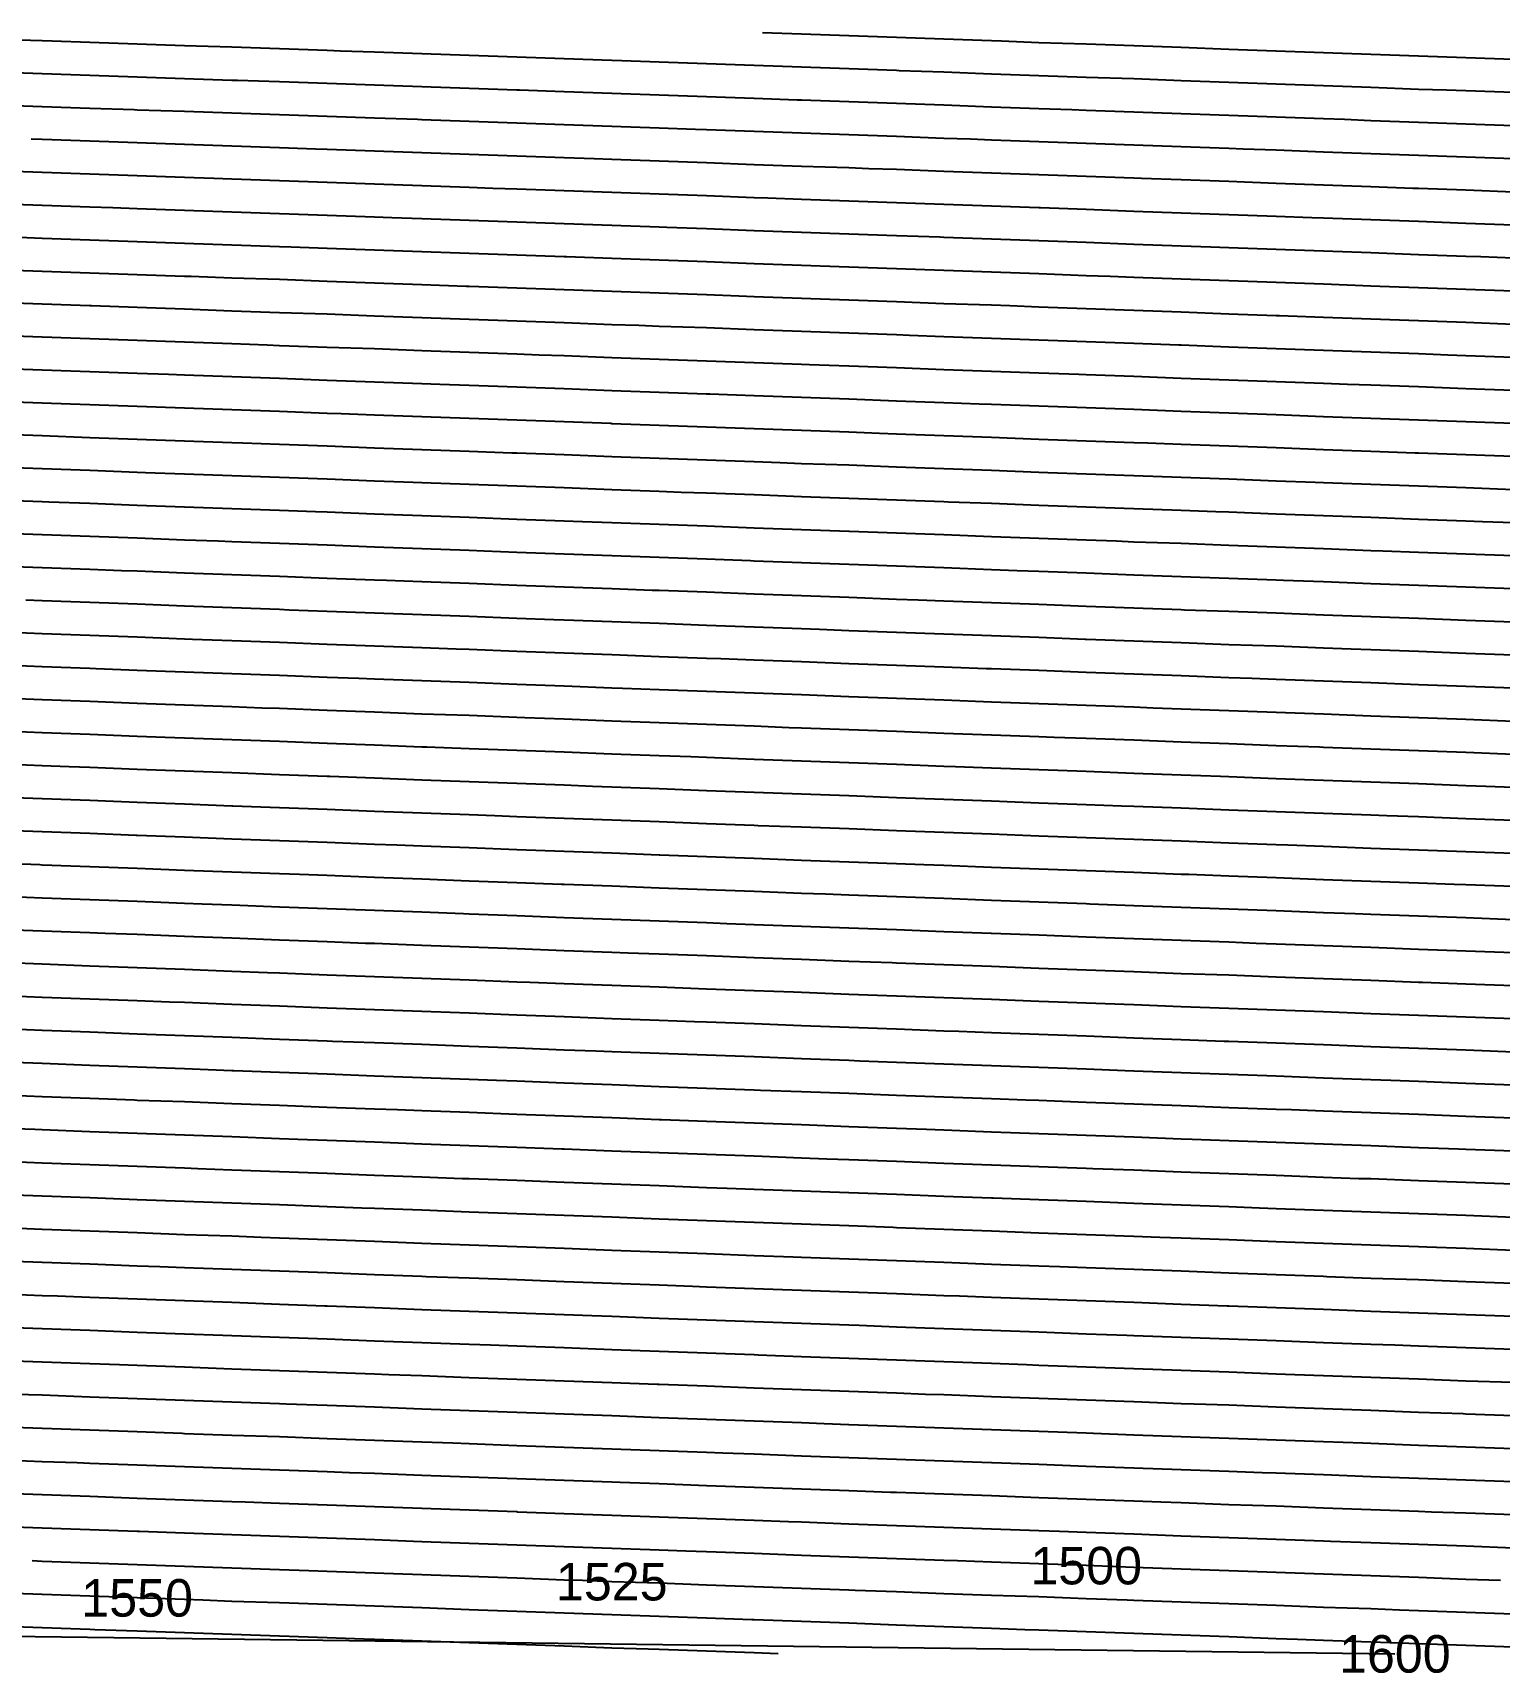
# Model space of a CAD drawing. Header units: metres. Extents: x 228 to 3387, y 52 to 162.
# Drawn here: x 325.4 to 423.1, y 52 to 161.3 of the extents above; entities that cross this region are included whole.
import ezdxf
from ezdxf.enums import TextEntityAlignment as Align

# ---------------------------------------------------------------- set-up
doc = ezdxf.new("R2010")
doc.units = ezdxf.units.M
for name, color, linetype in [('Vs_1000', 7, 'Continuous'), ('Vs_1025', 7, 'Continuous'), ('Vs_1050', 7, 'Continuous'), ('Vs_1075', 7, 'Continuous'), ('Vs_1100', 7, 'Continuous'), ('Vs_1125', 7, 'Continuous'), ('Vs_1150', 7, 'Continuous'), ('Vs_1175', 7, 'Continuous'), ('Vs_1200', 7, 'Continuous'), ('Vs_1225', 7, 'Continuous'), ('Vs_1250', 7, 'Continuous'), ('Vs_1275', 7, 'Continuous'), ('Vs_1300', 7, 'Continuous'), ('Vs_1325', 7, 'Continuous'), ('Vs_1350', 7, 'Continuous'), ('Vs_1375', 7, 'Continuous'), ('Vs_1400', 7, 'Continuous'), ('Vs_1425', 7, 'Continuous'), ('Vs_1450', 7, 'Continuous'), ('Vs_1475', 7, 'Continuous'), ('Vs_1500', 7, 'Continuous'), ('Vs_1525', 7, 'Continuous'), ('Vs_1550', 7, 'Continuous'), ('Vs_1575', 7, 'Continuous'), ('Vs_1600', 7, 'Continuous'), ('Vs_350', 7, 'Continuous'), ('Vs_375', 7, 'Continuous'), ('Vs_400', 7, 'Continuous'), ('Vs_425', 7, 'Continuous'), ('Vs_450', 7, 'Continuous'), ('Vs_475', 7, 'Continuous'), ('Vs_500', 7, 'Continuous'), ('Vs_525', 7, 'Continuous'), ('Vs_550', 7, 'Continuous'), ('Vs_575', 7, 'Continuous'), ('Vs_600', 7, 'Continuous'), ('Vs_625', 7, 'Continuous'), ('Vs_650', 7, 'Continuous'), ('Vs_675', 7, 'Continuous'), ('Vs_700', 7, 'Continuous'), ('Vs_725', 7, 'Continuous'), ('Vs_750', 7, 'Continuous'), ('Vs_775', 7, 'Continuous'), ('Vs_800', 7, 'Continuous'), ('Vs_825', 7, 'Continuous'), ('Vs_850', 7, 'Continuous'), ('Vs_875', 7, 'Continuous'), ('Vs_900', 7, 'Continuous'), ('Vs_925', 7, 'Continuous'), ('Vs_950', 7, 'Continuous'), ('Vs_975', 7, 'Continuous')]:
    doc.layers.add(name, color=color, linetype=linetype)

msp = doc.modelspace()

# ---------------------------------------------------------------- linework, layer by layer
at = {"layer": 'Vs_1000'}
msp.add_lwpolyline([(424.03, 102.16), (420.87, 102.28), (417.71, 102.4), (414.54, 102.51), (413.48, 102.55), (411.38, 102.63), (408.22, 102.75), (405.06, 102.86), (401.9, 102.98), (398.74, 103.1), (395.82, 103.21), (395.57, 103.22), (392.41, 103.33), (389.25, 103.45), (386.09, 103.57), (382.93, 103.68), (379.76, 103.8), (378.19, 103.86), (376.6, 103.92), (373.44, 104.04), (370.28, 104.15), (367.12, 104.27), (363.96, 104.39), (360.79, 104.51), (360.62, 104.51), (357.63, 104.62), (354.47, 104.74), (351.31, 104.86), (348.15, 104.98), (344.99, 105.1), (343.16, 105.17), (341.82, 105.22), (338.66, 105.33), (335.5, 105.45), (332.34, 105.57), (329.18, 105.69), (326.01, 105.81), (325.86, 105.82), (322.85, 105.93)], dxfattribs=at)
at = {"layer": 'Vs_1025'}
msp.add_lwpolyline([(424.03, 99.96), (420.87, 100.08), (417.71, 100.19), (414.54, 100.31), (411.38, 100.43), (408.22, 100.54), (406.89, 100.59), (405.06, 100.66), (401.9, 100.78), (398.74, 100.89), (395.57, 101.01), (392.41, 101.13), (389.25, 101.25), (389.23, 101.25), (386.09, 101.36), (382.93, 101.48), (379.76, 101.6), (376.6, 101.71), (373.44, 101.83), (371.62, 101.9), (370.28, 101.95), (367.12, 102.07), (363.96, 102.18), (360.79, 102.3), (357.63, 102.42), (354.47, 102.54), (354.09, 102.55), (351.31, 102.66), (348.15, 102.78), (344.99, 102.89), (341.82, 103.01), (338.66, 103.13), (336.68, 103.21), (335.5, 103.25), (332.34, 103.37), (329.18, 103.49), (326.01, 103.61), (322.85, 103.73)], dxfattribs=at)
at = {"layer": 'Vs_1050'}
msp.add_lwpolyline([(424.03, 97.76), (420.87, 97.87), (417.97, 97.98), (417.71, 97.99), (414.54, 98.11), (411.38, 98.22), (408.22, 98.34), (405.06, 98.46), (401.9, 98.57), (400.29, 98.63), (398.74, 98.69), (395.57, 98.81), (392.41, 98.92), (389.25, 99.04), (386.09, 99.16), (382.93, 99.28), (382.65, 99.29), (379.76, 99.39), (376.6, 99.51), (373.44, 99.63), (370.28, 99.75), (367.12, 99.86), (365.06, 99.94), (363.96, 99.98), (360.79, 100.1), (357.63, 100.22), (354.47, 100.33), (351.31, 100.45), (348.15, 100.57), (347.56, 100.59), (344.99, 100.69), (341.82, 100.81), (338.66, 100.93), (335.5, 101.05), (332.34, 101.17), (330.2, 101.25), (329.18, 101.28), (326.01, 101.4), (322.85, 101.52)], dxfattribs=at)
at = {"layer": 'Vs_1075'}
msp.add_lwpolyline([(424.03, 95.55), (420.87, 95.67), (417.71, 95.79), (414.54, 95.9), (411.38, 96.02), (411.37, 96.02), (408.22, 96.14), (405.06, 96.25), (401.9, 96.37), (398.74, 96.49), (395.57, 96.6), (393.69, 96.67), (392.41, 96.72), (389.25, 96.84), (386.09, 96.95), (382.93, 97.07), (379.76, 97.19), (376.6, 97.31), (376.06, 97.33), (373.44, 97.42), (370.28, 97.54), (367.12, 97.66), (363.96, 97.78), (360.79, 97.89), (358.5, 97.98), (357.63, 98.01), (354.47, 98.13), (351.31, 98.25), (348.15, 98.37), (344.99, 98.48), (341.82, 98.6), (341.03, 98.63), (338.66, 98.72), (335.5, 98.84), (332.34, 98.96), (329.18, 99.08), (326.01, 99.2), (323.72, 99.29)], dxfattribs=at)
at = {"layer": 'Vs_1100'}
msp.add_lwpolyline([(424.03, 93.35), (422.47, 93.41), (420.87, 93.47), (417.71, 93.58), (414.54, 93.7), (411.38, 93.82), (408.22, 93.93), (405.06, 94.05), (404.77, 94.06), (401.9, 94.17), (398.74, 94.28), (395.57, 94.4), (392.41, 94.52), (389.25, 94.63), (387.09, 94.71), (386.09, 94.75), (382.93, 94.87), (379.76, 94.99), (376.6, 95.1), (373.44, 95.22), (370.28, 95.34), (369.47, 95.37), (367.12, 95.45), (363.96, 95.57), (360.79, 95.69), (357.63, 95.81), (354.47, 95.93), (351.93, 96.02), (351.31, 96.04), (348.15, 96.16), (344.99, 96.28), (341.82, 96.4), (338.66, 96.52), (335.5, 96.64), (334.5, 96.67), (332.34, 96.75), (329.18, 96.87), (326.01, 96.99), (322.85, 97.11)], dxfattribs=at)
at = {"layer": 'Vs_1125'}
msp.add_lwpolyline([(424.03, 91.15), (420.87, 91.26), (417.71, 91.38), (415.86, 91.45), (414.54, 91.5), (411.38, 91.61), (408.22, 91.73), (405.06, 91.85), (401.9, 91.96), (398.74, 92.08), (398.16, 92.1), (395.57, 92.2), (392.41, 92.31), (389.25, 92.43), (386.09, 92.55), (382.93, 92.66), (380.49, 92.75), (379.76, 92.78), (376.6, 92.9), (373.44, 93.02), (370.28, 93.13), (367.12, 93.25), (363.96, 93.37), (362.89, 93.41), (360.79, 93.48), (357.63, 93.6), (354.47, 93.72), (351.31, 93.84), (348.15, 93.96), (345.36, 94.06), (344.99, 94.07), (341.82, 94.19), (338.66, 94.31), (335.5, 94.43), (332.34, 94.55), (329.18, 94.67), (327.95, 94.71), (326.01, 94.79), (322.85, 94.91)], dxfattribs=at)
at = {"layer": 'Vs_1150'}
msp.add_lwpolyline([(424.03, 88.94), (420.87, 89.06), (417.71, 89.18), (414.54, 89.29), (411.38, 89.41), (409.25, 89.49), (408.22, 89.53), (405.06, 89.64), (401.9, 89.76), (398.74, 89.88), (395.57, 89.99), (392.41, 90.11), (391.54, 90.14), (389.25, 90.23), (386.09, 90.34), (382.93, 90.46), (379.76, 90.58), (376.6, 90.69), (373.88, 90.79), (373.44, 90.81), (370.28, 90.93), (367.12, 91.04), (363.96, 91.16), (360.79, 91.28), (357.63, 91.4), (356.29, 91.45), (354.47, 91.51), (351.31, 91.63), (348.15, 91.75), (344.99, 91.87), (341.82, 91.99), (338.78, 92.1), (338.66, 92.1), (335.5, 92.22), (332.34, 92.34), (329.18, 92.46), (326.01, 92.58), (322.85, 92.7)], dxfattribs=at)
at = {"layer": 'Vs_1175'}
msp.add_lwpolyline([(424.03, 86.74), (420.87, 86.86), (420.37, 86.87), (417.71, 86.97), (414.54, 87.09), (411.38, 87.21), (408.22, 87.32), (405.06, 87.44), (402.63, 87.53), (401.9, 87.55), (398.74, 87.67), (395.57, 87.79), (392.41, 87.9), (389.25, 88.02), (386.09, 88.14), (384.92, 88.18), (382.93, 88.25), (379.76, 88.37), (376.6, 88.49), (373.44, 88.61), (370.28, 88.72), (367.27, 88.83), (367.12, 88.84), (363.96, 88.96), (360.79, 89.07), (357.63, 89.19), (354.47, 89.31), (351.31, 89.43), (349.68, 89.49), (348.15, 89.54), (344.99, 89.66), (341.82, 89.78), (338.66, 89.9), (335.5, 90.02), (332.34, 90.13), (332.17, 90.14), (329.18, 90.25), (326.01, 90.37), (322.85, 90.49)], dxfattribs=at)
at = {"layer": 'Vs_1200'}
msp.add_lwpolyline([(424.03, 84.54), (420.87, 84.65), (417.71, 84.77), (414.54, 84.89), (413.74, 84.91), (411.38, 85), (408.22, 85.12), (405.06, 85.23), (401.9, 85.35), (398.74, 85.47), (396, 85.57), (395.57, 85.58), (392.41, 85.7), (389.25, 85.82), (386.09, 85.93), (382.93, 86.05), (379.76, 86.17), (378.29, 86.22), (376.6, 86.28), (373.44, 86.4), (370.28, 86.52), (367.12, 86.63), (363.96, 86.75), (360.79, 86.87), (360.64, 86.87), (357.63, 86.99), (354.47, 87.1), (351.31, 87.22), (348.15, 87.34), (344.99, 87.46), (343.05, 87.53), (341.82, 87.57), (338.66, 87.69), (335.5, 87.81), (332.34, 87.93), (329.18, 88.04), (326.01, 88.16), (325.53, 88.18), (322.85, 88.28)], dxfattribs=at)
at = {"layer": 'Vs_1225'}
msp.add_lwpolyline([(424.03, 82.33), (420.87, 82.45), (417.71, 82.57), (414.54, 82.68), (411.38, 82.8), (408.22, 82.91), (407.11, 82.95), (405.06, 83.03), (401.9, 83.15), (398.74, 83.26), (395.57, 83.38), (392.41, 83.5), (389.36, 83.61), (389.25, 83.61), (386.09, 83.73), (382.93, 83.85), (379.76, 83.96), (376.6, 84.08), (373.44, 84.2), (371.65, 84.26), (370.28, 84.31), (367.12, 84.43), (363.96, 84.55), (360.79, 84.66), (357.63, 84.78), (354.47, 84.9), (353.99, 84.91), (351.31, 85.01), (348.15, 85.13), (344.99, 85.25), (341.82, 85.37), (338.66, 85.48), (336.39, 85.57), (335.5, 85.6), (332.34, 85.72), (329.18, 85.84), (326.01, 85.95), (322.85, 86.07)], dxfattribs=at)
at = {"layer": 'Vs_1250'}
msp.add_lwpolyline([(424.03, 80.13), (420.87, 80.25), (418.26, 80.34), (417.71, 80.36), (414.54, 80.48), (411.38, 80.59), (408.22, 80.71), (405.06, 80.83), (401.9, 80.94), (400.47, 80.99), (398.74, 81.06), (395.57, 81.17), (392.41, 81.29), (389.25, 81.41), (386.09, 81.52), (382.93, 81.64), (382.71, 81.65), (379.76, 81.76), (376.6, 81.87), (373.44, 81.99), (370.28, 82.11), (367.12, 82.22), (364.99, 82.3), (363.96, 82.34), (360.79, 82.46), (357.63, 82.57), (354.47, 82.69), (351.31, 82.81), (348.15, 82.92), (347.32, 82.95), (344.99, 83.04), (341.82, 83.16), (338.66, 83.28), (335.5, 83.39), (332.34, 83.51), (329.69, 83.61), (329.18, 83.63), (326.01, 83.74), (322.85, 83.86)], dxfattribs=at)
at = {"layer": 'Vs_1275'}
msp.add_lwpolyline([(424.03, 77.93), (420.87, 78.04), (417.71, 78.16), (414.54, 78.27), (411.61, 78.38), (411.38, 78.39), (408.22, 78.51), (405.06, 78.62), (401.9, 78.74), (398.74, 78.85), (395.57, 78.97), (393.81, 79.04), (392.41, 79.09), (389.25, 79.2), (386.09, 79.32), (382.93, 79.44), (379.76, 79.55), (376.6, 79.67), (376.04, 79.69), (373.44, 79.78), (370.28, 79.9), (367.12, 80.02), (363.96, 80.13), (360.79, 80.25), (358.31, 80.34), (357.63, 80.37), (354.47, 80.48), (351.31, 80.6), (348.15, 80.72), (344.99, 80.83), (341.82, 80.95), (340.61, 80.99), (338.66, 81.07), (335.5, 81.18), (332.34, 81.3), (329.18, 81.42), (326.01, 81.53), (322.91, 81.65)], dxfattribs=at)
at = {"layer": 'Vs_1300'}
msp.add_lwpolyline([(424.03, 75.72), (422.8, 75.77), (420.87, 75.84), (417.71, 75.96), (414.54, 76.07), (411.38, 76.19), (408.22, 76.3), (405.06, 76.42), (404.95, 76.42), (401.9, 76.53), (398.74, 76.65), (395.57, 76.77), (392.41, 76.88), (389.25, 77), (387.13, 77.08), (386.09, 77.11), (382.93, 77.23), (379.76, 77.35), (376.6, 77.46), (373.44, 77.58), (370.28, 77.69), (369.35, 77.73), (367.12, 77.81), (363.96, 77.93), (360.79, 78.04), (357.63, 78.16), (354.47, 78.28), (351.6, 78.38), (351.31, 78.39), (348.15, 78.51), (344.99, 78.63), (341.82, 78.74), (338.66, 78.86), (335.5, 78.97), (333.86, 79.04), (332.34, 79.09), (329.18, 79.21), (326.01, 79.32), (322.85, 79.44)], dxfattribs=at)
at = {"layer": 'Vs_1325'}
msp.add_lwpolyline([(424.03, 73.52), (420.87, 73.64), (417.71, 73.75), (416.14, 73.81), (414.54, 73.87), (411.38, 73.98), (408.22, 74.1), (405.06, 74.21), (401.9, 74.33), (398.74, 74.45), (398.27, 74.46), (395.57, 74.56), (392.41, 74.68), (389.25, 74.79), (386.09, 74.91), (382.93, 75.02), (380.44, 75.12), (379.76, 75.14), (376.6, 75.26), (373.44, 75.37), (370.28, 75.49), (367.12, 75.6), (363.96, 75.72), (362.64, 75.77), (360.79, 75.84), (357.63, 75.95), (354.47, 76.07), (351.31, 76.18), (348.15, 76.3), (344.99, 76.42), (344.85, 76.42), (341.82, 76.53), (338.66, 76.65), (335.5, 76.77), (332.34, 76.88), (329.18, 77), (327.03, 77.08), (326.01, 77.11), (322.85, 77.23)], dxfattribs=at)
at = {"layer": 'Vs_1350'}
msp.add_lwpolyline([(424.03, 71.32), (420.87, 71.43), (417.71, 71.55), (414.54, 71.66), (411.38, 71.78), (409.46, 71.85), (408.22, 71.89), (405.06, 72.01), (401.9, 72.13), (398.74, 72.24), (395.57, 72.36), (392.41, 72.47), (391.58, 72.5), (389.25, 72.59), (386.09, 72.7), (382.93, 72.82), (379.76, 72.93), (376.6, 73.05), (373.72, 73.16), (373.44, 73.17), (370.28, 73.28), (367.12, 73.4), (363.96, 73.51), (360.79, 73.63), (357.63, 73.75), (355.89, 73.81), (354.47, 73.86), (351.31, 73.98), (348.15, 74.09), (344.99, 74.21), (341.82, 74.32), (338.66, 74.44), (338.04, 74.46), (335.5, 74.56), (332.34, 74.67), (329.18, 74.79), (326.01, 74.9), (322.85, 75.02)], dxfattribs=at)
at = {"layer": 'Vs_1375'}
msp.add_lwpolyline([(424.03, 69.11), (420.87, 69.23), (420.69, 69.24), (417.71, 69.34), (414.54, 69.46), (411.38, 69.58), (408.22, 69.69), (405.06, 69.81), (402.77, 69.89), (401.9, 69.92), (398.74, 70.04), (395.57, 70.15), (392.41, 70.27), (389.25, 70.38), (386.09, 70.5), (384.86, 70.54), (382.93, 70.61), (379.76, 70.73), (376.6, 70.84), (373.44, 70.96), (370.28, 71.08), (367.12, 71.19), (366.98, 71.2), (363.96, 71.31), (360.79, 71.42), (357.63, 71.54), (354.47, 71.65), (351.31, 71.77), (349.1, 71.85), (348.15, 71.88), (344.99, 72), (341.82, 72.11), (338.66, 72.23), (335.5, 72.35), (332.34, 72.46), (331.17, 72.5), (329.18, 72.57), (326.01, 72.69), (322.85, 72.8)], dxfattribs=at)
at = {"layer": 'Vs_1400'}
msp.add_lwpolyline([(424.03, 66.91), (420.87, 67.03), (417.71, 67.14), (414.54, 67.26), (414, 67.28), (411.38, 67.37), (408.22, 67.49), (405.06, 67.6), (401.9, 67.72), (398.74, 67.83), (396.05, 67.93), (395.57, 67.95), (392.41, 68.06), (389.25, 68.18), (386.09, 68.29), (382.93, 68.41), (379.76, 68.52), (378.12, 68.58), (376.6, 68.64), (373.44, 68.75), (370.28, 68.87), (367.12, 68.98), (363.96, 69.1), (360.79, 69.21), (360.2, 69.24), (357.63, 69.33), (354.47, 69.44), (351.31, 69.56), (348.15, 69.68), (344.99, 69.79), (342.26, 69.89), (341.82, 69.91), (338.66, 70.02), (335.5, 70.13), (332.34, 70.25), (329.18, 70.36), (326.01, 70.48), (324.2, 70.54)], dxfattribs=at)
at = {"layer": 'Vs_1425'}
msp.add_lwpolyline([(424.03, 64.71), (420.87, 64.82), (417.71, 64.94), (414.54, 65.05), (411.38, 65.17), (408.22, 65.28), (407.28, 65.32), (405.06, 65.4), (401.9, 65.51), (398.74, 65.63), (395.57, 65.74), (392.41, 65.86), (389.31, 65.97), (389.25, 65.97), (386.09, 66.09), (382.93, 66.2), (379.76, 66.32), (376.6, 66.43), (373.44, 66.55), (371.35, 66.62), (370.28, 66.66), (367.12, 66.78), (363.96, 66.89), (360.79, 67.01), (357.63, 67.12), (354.47, 67.24), (353.37, 67.28), (351.31, 67.35), (348.15, 67.47), (344.99, 67.58), (341.82, 67.7), (338.66, 67.81), (335.5, 67.92), (335.34, 67.93), (332.34, 68.04), (329.18, 68.15), (326.01, 68.27), (322.85, 68.38)], dxfattribs=at)
at = {"layer": 'Vs_1450'}
msp.add_lwpolyline([(424.03, 62.51), (420.87, 62.62), (418.57, 62.7), (417.71, 62.73), (414.54, 62.85), (411.38, 62.96), (408.22, 63.08), (405.06, 63.19), (401.9, 63.31), (400.55, 63.36), (398.74, 63.42), (395.57, 63.54), (392.41, 63.65), (389.25, 63.77), (386.09, 63.88), (382.93, 64), (382.54, 64.01), (379.76, 64.11), (376.6, 64.23), (373.44, 64.34), (370.28, 64.45), (367.12, 64.57), (364.53, 64.66), (363.96, 64.68), (360.79, 64.8), (357.63, 64.91), (354.47, 65.03), (351.31, 65.14), (348.15, 65.26), (346.49, 65.32), (344.99, 65.37), (341.82, 65.49), (338.66, 65.6), (335.5, 65.71), (332.34, 65.83), (329.18, 65.94), (328.34, 65.97), (326.01, 66.05), (322.85, 66.17)], dxfattribs=at)
at = {"layer": 'Vs_1475'}
msp.add_lwpolyline([(424.03, 60.3), (420.87, 60.42), (417.71, 60.53), (414.54, 60.65), (411.84, 60.74), (411.38, 60.76), (408.22, 60.87), (405.06, 60.99), (401.9, 61.1), (398.74, 61.22), (395.57, 61.33), (393.79, 61.4), (392.41, 61.45), (389.25, 61.56), (386.09, 61.68), (382.93, 61.79), (379.76, 61.9), (376.6, 62.02), (375.74, 62.05), (373.44, 62.13), (370.28, 62.25), (367.12, 62.36), (363.96, 62.48), (360.79, 62.59), (357.68, 62.7), (357.63, 62.71), (354.47, 62.82), (351.31, 62.93), (348.15, 63.05), (344.99, 63.16), (341.82, 63.27), (339.54, 63.36), (338.66, 63.39), (335.5, 63.5), (332.34, 63.61), (329.18, 63.73), (326.01, 63.84), (322.85, 63.95)], dxfattribs=at)
at = {"layer": 'Vs_1500'}
msp.add_lwpolyline([(423.18, 58.13), (420.87, 58.21), (417.71, 58.33), (414.54, 58.44), (411.38, 58.56), (408.22, 58.67), (405.08, 58.78), (405.06, 58.78), (401.9, 58.9), (398.74, 59.01), (395.57, 59.13), (392.41, 59.24), (389.25, 59.36), (386.99, 59.44), (386.09, 59.47), (382.93, 59.58), (379.76, 59.7), (376.6, 59.81), (373.44, 59.93), (370.28, 60.04), (368.9, 60.09), (367.12, 60.15), (363.96, 60.27), (360.79, 60.38), (357.63, 60.5), (354.47, 60.61), (351.31, 60.72), (350.76, 60.74), (348.15, 60.84), (344.99, 60.95), (341.82, 61.06), (338.66, 61.18), (335.5, 61.29), (332.5, 61.4), (332.34, 61.4), (329.18, 61.52), (326.01, 61.63), (322.85, 61.74)], dxfattribs=at)
at = {"layer": 'Vs_1525'}
msp.add_lwpolyline([(424.03, 55.9), (420.87, 56.01), (417.71, 56.12), (416.43, 56.17), (414.54, 56.24), (411.38, 56.35), (408.22, 56.47), (405.06, 56.58), (401.9, 56.69), (398.74, 56.81), (398.3, 56.82), (395.57, 56.92), (392.41, 57.04), (389.25, 57.15), (386.09, 57.26), (382.93, 57.38), (380.17, 57.48), (379.76, 57.49), (376.6, 57.61), (373.44, 57.72), (370.28, 57.83), (367.12, 57.95), (363.96, 58.06), (362.01, 58.13), (360.79, 58.17), (357.63, 58.29), (354.47, 58.4), (351.31, 58.51), (348.15, 58.63), (344.99, 58.74), (343.78, 58.78), (341.82, 58.85), (338.66, 58.97), (335.5, 59.08), (332.34, 59.19), (329.18, 59.3), (326.01, 59.41), (325.35, 59.44)], dxfattribs=at)
at = {"layer": 'Vs_1550'}
msp.add_lwpolyline([(424.03, 53.69), (420.87, 53.81), (417.71, 53.92), (414.54, 54.04), (411.38, 54.15), (409.65, 54.21), (408.22, 54.26), (405.06, 54.38), (401.9, 54.49), (398.74, 54.6), (395.57, 54.72), (392.41, 54.83), (391.48, 54.86), (389.25, 54.94), (386.09, 55.06), (382.93, 55.17), (379.76, 55.29), (376.6, 55.4), (373.44, 55.51), (373.3, 55.52), (370.28, 55.63), (367.12, 55.74), (363.96, 55.85), (360.79, 55.97), (357.63, 56.08), (355.06, 56.17), (354.47, 56.19), (351.31, 56.31), (348.15, 56.42), (344.99, 56.53), (341.82, 56.64), (338.66, 56.75), (336.71, 56.82), (335.5, 56.87), (332.34, 56.98), (329.18, 57.09), (326.01, 57.2), (322.85, 57.31)], dxfattribs=at)
at = {"layer": 'Vs_1575'}
msp.add_lwpolyline([(375.04, 53.25), (373.44, 53.31), (370.28, 53.42), (367.12, 53.53), (366.38, 53.56), (363.96, 53.64), (360.79, 53.76), (357.63, 53.87), (354.47, 53.98), (351.31, 54.1), (348.15, 54.21), (348.05, 54.21), (344.99, 54.32), (341.82, 54.43), (338.66, 54.54), (335.5, 54.65), (332.34, 54.77), (329.53, 54.86), (329.18, 54.88), (326.01, 54.99), (322.85, 55.1)], dxfattribs=at)
at = {"layer": 'Vs_1600'}
msp.add_lwpolyline([(228, 55.65), (416.13, 53.25)], dxfattribs=at)
at = {"layer": 'Vs_350'}
msp.add_lwpolyline([(424.03, 159.47), (420.87, 159.59), (417.71, 159.7), (414.54, 159.81), (411.38, 159.93), (408.22, 160.04), (408.2, 160.04), (405.06, 160.15), (401.9, 160.27), (398.74, 160.38), (395.57, 160.49), (392.41, 160.6), (389.92, 160.69), (389.25, 160.72), (386.09, 160.83), (382.93, 160.94), (379.76, 161.05), (376.6, 161.17), (374.01, 161.26)], dxfattribs=at)
at = {"layer": 'Vs_375'}
msp.add_lwpolyline([(424.03, 157.27), (420.87, 157.38), (419.57, 157.43), (417.71, 157.49), (414.54, 157.61), (411.38, 157.72), (408.22, 157.84), (405.06, 157.95), (401.9, 158.06), (401.4, 158.08), (398.74, 158.18), (395.57, 158.29), (392.41, 158.4), (389.25, 158.51), (386.09, 158.63), (383.11, 158.73), (382.93, 158.74), (379.76, 158.85), (376.6, 158.96), (373.44, 159.08), (370.28, 159.19), (367.12, 159.3), (364.64, 159.39), (363.96, 159.41), (360.79, 159.52), (357.63, 159.63), (354.47, 159.74), (351.31, 159.85), (348.15, 159.96), (345.89, 160.04), (344.99, 160.07), (341.82, 160.18), (338.66, 160.29), (335.5, 160.4), (332.34, 160.5), (329.18, 160.61), (326.67, 160.69), (326.01, 160.72), (322.85, 160.82)], dxfattribs=at)
at = {"layer": 'Vs_400'}
msp.add_lwpolyline([(424.03, 155.06), (420.87, 155.18), (417.71, 155.29), (414.54, 155.4), (412.78, 155.47), (411.38, 155.52), (408.22, 155.63), (405.06, 155.75), (401.9, 155.86), (398.74, 155.97), (395.57, 156.09), (394.62, 156.12), (392.41, 156.2), (389.25, 156.31), (386.09, 156.43), (382.93, 156.54), (379.76, 156.65), (376.6, 156.76), (376.31, 156.77), (373.44, 156.88), (370.28, 156.99), (367.12, 157.1), (363.96, 157.21), (360.79, 157.32), (357.82, 157.43), (357.63, 157.43), (354.47, 157.54), (351.31, 157.66), (348.15, 157.77), (344.99, 157.87), (341.82, 157.98), (339.02, 158.08), (338.66, 158.09), (335.5, 158.2), (332.34, 158.31), (329.18, 158.42), (326.01, 158.52), (322.85, 158.63)], dxfattribs=at)
at = {"layer": 'Vs_425'}
msp.add_lwpolyline([(424.03, 152.86), (420.87, 152.97), (417.71, 153.09), (414.54, 153.2), (411.38, 153.31), (408.22, 153.43), (406.02, 153.51), (405.06, 153.54), (401.9, 153.66), (398.74, 153.77), (395.57, 153.88), (392.41, 154), (389.25, 154.11), (387.85, 154.16), (386.09, 154.22), (382.93, 154.34), (379.76, 154.45), (376.6, 154.56), (373.44, 154.68), (370.28, 154.79), (369.54, 154.81), (367.12, 154.9), (363.96, 155.01), (360.79, 155.12), (357.63, 155.24), (354.47, 155.35), (351.31, 155.46), (351.02, 155.47), (348.15, 155.57), (344.99, 155.68), (341.82, 155.79), (338.66, 155.9), (335.5, 156.01), (332.34, 156.11), (332.15, 156.12), (329.18, 156.22), (326.01, 156.33), (322.85, 156.44)], dxfattribs=at)
at = {"layer": 'Vs_450'}
msp.add_lwpolyline([(424.03, 150.65), (420.87, 150.77), (417.71, 150.88), (417.33, 150.89), (414.54, 151), (411.38, 151.11), (408.22, 151.22), (405.06, 151.34), (401.9, 151.45), (399.26, 151.55), (398.74, 151.57), (395.57, 151.68), (392.41, 151.79), (389.25, 151.91), (386.09, 152.02), (382.93, 152.14), (381.09, 152.2), (379.76, 152.25), (376.6, 152.36), (373.44, 152.47), (370.28, 152.59), (367.12, 152.7), (363.96, 152.81), (362.78, 152.85), (360.79, 152.92), (357.63, 153.04), (354.47, 153.15), (351.31, 153.26), (348.15, 153.37), (344.99, 153.48), (344.23, 153.51), (341.82, 153.59), (338.66, 153.7), (335.5, 153.81), (332.34, 153.92), (329.18, 154.03), (326.01, 154.14), (325.29, 154.16)], dxfattribs=at)
at = {"layer": 'Vs_475'}
msp.add_lwpolyline([(424.03, 148.45), (420.87, 148.56), (417.71, 148.68), (414.54, 148.79), (411.38, 148.91), (410.59, 148.93), (408.22, 149.02), (405.06, 149.14), (401.9, 149.25), (398.74, 149.36), (395.57, 149.48), (392.53, 149.59), (392.41, 149.59), (389.25, 149.71), (386.09, 149.82), (382.93, 149.93), (379.76, 150.05), (376.6, 150.16), (374.36, 150.24), (373.44, 150.27), (370.28, 150.39), (367.12, 150.5), (363.96, 150.61), (360.79, 150.73), (357.63, 150.84), (356.03, 150.89), (354.47, 150.95), (351.31, 151.06), (348.15, 151.17), (344.99, 151.28), (341.82, 151.4), (338.66, 151.51), (337.46, 151.55), (335.5, 151.62), (332.34, 151.73), (329.18, 151.83), (326.01, 151.94), (322.85, 152.05)], dxfattribs=at)
at = {"layer": 'Vs_500'}
msp.add_lwpolyline([(424.03, 146.24), (421.85, 146.32), (420.87, 146.36), (417.71, 146.47), (414.54, 146.59), (411.38, 146.7), (408.22, 146.82), (405.06, 146.93), (403.87, 146.97), (401.9, 147.05), (398.74, 147.16), (395.57, 147.28), (392.41, 147.39), (389.25, 147.5), (386.09, 147.62), (385.81, 147.63), (382.93, 147.73), (379.76, 147.85), (376.6, 147.96), (373.44, 148.07), (370.28, 148.19), (367.64, 148.28), (367.12, 148.3), (363.96, 148.41), (360.79, 148.53), (357.63, 148.64), (354.47, 148.75), (351.31, 148.86), (349.31, 148.93), (348.15, 148.98), (344.99, 149.09), (341.82, 149.2), (338.66, 149.31), (335.5, 149.42), (332.34, 149.53), (330.71, 149.59), (329.18, 149.64), (326.01, 149.75), (322.85, 149.86)], dxfattribs=at)
at = {"layer": 'Vs_525'}
msp.add_lwpolyline([(424.03, 144.04), (420.87, 144.15), (417.71, 144.27), (415.13, 144.36), (414.54, 144.38), (411.38, 144.5), (408.22, 144.61), (405.06, 144.73), (401.9, 144.84), (398.74, 144.96), (397.16, 145.02), (395.57, 145.07), (392.41, 145.19), (389.25, 145.3), (386.09, 145.42), (382.93, 145.53), (379.76, 145.64), (379.11, 145.67), (376.6, 145.76), (373.44, 145.87), (370.28, 145.99), (367.12, 146.1), (363.96, 146.21), (360.94, 146.32), (360.79, 146.33), (357.63, 146.44), (354.47, 146.55), (351.31, 146.67), (348.15, 146.78), (344.99, 146.89), (342.61, 146.97), (341.82, 147), (338.66, 147.11), (335.5, 147.23), (332.34, 147.34), (329.18, 147.45), (326.01, 147.56), (323.97, 147.63)], dxfattribs=at)
at = {"layer": 'Vs_550'}
msp.add_lwpolyline([(424.03, 141.83), (420.87, 141.95), (417.71, 142.06), (414.54, 142.18), (411.38, 142.29), (408.44, 142.4), (408.22, 142.41), (405.06, 142.52), (401.9, 142.64), (398.74, 142.76), (395.57, 142.87), (392.41, 142.98), (390.47, 143.06), (389.25, 143.1), (386.09, 143.21), (382.93, 143.33), (379.76, 143.44), (376.6, 143.56), (373.44, 143.67), (372.42, 143.71), (370.28, 143.79), (367.12, 143.9), (363.96, 144.01), (360.79, 144.13), (357.63, 144.24), (354.47, 144.35), (354.27, 144.36), (351.31, 144.47), (348.15, 144.58), (344.99, 144.69), (341.82, 144.81), (338.66, 144.92), (335.94, 145.02), (335.5, 145.03), (332.34, 145.14), (329.18, 145.25), (326.01, 145.36), (322.85, 145.47)], dxfattribs=at)
at = {"layer": 'Vs_575'}
msp.add_lwpolyline([(424.03, 139.63), (420.87, 139.74), (419.65, 139.79), (417.71, 139.86), (414.54, 139.98), (411.38, 140.09), (408.22, 140.21), (405.06, 140.32), (401.9, 140.44), (401.75, 140.44), (398.74, 140.55), (395.57, 140.67), (392.41, 140.78), (389.25, 140.9), (386.09, 141.01), (383.79, 141.1), (382.93, 141.13), (379.76, 141.24), (376.6, 141.36), (373.44, 141.47), (370.28, 141.59), (367.12, 141.7), (365.76, 141.75), (363.96, 141.81), (360.79, 141.93), (357.63, 142.04), (354.47, 142.16), (351.31, 142.27), (348.15, 142.38), (347.62, 142.4), (344.99, 142.5), (341.82, 142.61), (338.66, 142.72), (335.5, 142.84), (332.34, 142.95), (329.3, 143.06), (329.18, 143.06), (326.01, 143.17), (322.85, 143.28)], dxfattribs=at)
at = {"layer": 'Vs_600'}
msp.add_lwpolyline([(424.03, 137.42), (420.87, 137.54), (417.71, 137.66), (414.54, 137.77), (412.97, 137.83), (411.38, 137.89), (408.22, 138), (405.06, 138.12), (401.9, 138.23), (398.74, 138.35), (395.57, 138.46), (395.08, 138.48), (392.41, 138.58), (389.25, 138.7), (386.09, 138.81), (382.93, 138.93), (379.76, 139.04), (377.14, 139.14), (376.6, 139.16), (373.44, 139.27), (370.28, 139.38), (367.12, 139.5), (363.96, 139.61), (360.79, 139.73), (359.12, 139.79), (357.63, 139.84), (354.47, 139.96), (351.31, 140.07), (348.15, 140.19), (344.99, 140.3), (341.82, 140.41), (341, 140.44), (338.66, 140.53), (335.5, 140.64), (332.34, 140.75), (329.18, 140.87), (326.01, 140.98), (322.85, 141.09)], dxfattribs=at)
at = {"layer": 'Vs_625'}
msp.add_lwpolyline([(424.03, 135.22), (420.87, 135.34), (417.71, 135.45), (414.54, 135.57), (411.38, 135.68), (408.22, 135.8), (406.31, 135.87), (405.06, 135.92), (401.9, 136.03), (398.74, 136.15), (395.57, 136.26), (392.41, 136.38), (389.25, 136.49), (388.43, 136.52), (386.09, 136.61), (382.93, 136.72), (379.76, 136.84), (376.6, 136.95), (373.44, 137.07), (370.5, 137.18), (370.28, 137.18), (367.12, 137.3), (363.96, 137.41), (360.79, 137.53), (357.63, 137.64), (354.47, 137.76), (352.51, 137.83), (351.31, 137.87), (348.15, 137.99), (344.99, 138.1), (341.82, 138.22), (338.66, 138.33), (335.5, 138.44), (334.42, 138.48), (332.34, 138.56), (329.18, 138.67), (326.01, 138.78), (322.85, 138.9)], dxfattribs=at)
at = {"layer": 'Vs_650'}
msp.add_lwpolyline([(424.03, 133.02), (420.87, 133.13), (417.71, 133.25), (417.48, 133.26), (414.54, 133.36), (411.38, 133.48), (408.22, 133.6), (405.06, 133.71), (401.9, 133.83), (399.66, 133.91), (398.74, 133.94), (395.57, 134.06), (392.41, 134.17), (389.25, 134.29), (386.09, 134.41), (382.93, 134.52), (381.79, 134.56), (379.76, 134.64), (376.6, 134.75), (373.44, 134.87), (370.28, 134.98), (367.12, 135.1), (363.96, 135.21), (363.89, 135.22), (360.79, 135.33), (357.63, 135.44), (354.47, 135.56), (351.31, 135.67), (348.15, 135.79), (345.93, 135.87), (344.99, 135.9), (341.82, 136.02), (338.66, 136.13), (335.5, 136.25), (332.34, 136.36), (329.18, 136.48), (327.89, 136.52), (326.01, 136.59), (322.85, 136.7)], dxfattribs=at)
at = {"layer": 'Vs_675'}
msp.add_lwpolyline([(424.03, 130.81), (420.87, 130.93), (417.71, 131.04), (414.54, 131.16), (411.38, 131.28), (410.83, 131.3), (408.22, 131.39), (405.06, 131.51), (401.9, 131.62), (398.74, 131.74), (395.57, 131.86), (393.02, 131.95), (392.41, 131.97), (389.25, 132.09), (386.09, 132.2), (382.93, 132.32), (379.76, 132.44), (376.6, 132.55), (375.18, 132.6), (373.44, 132.67), (370.28, 132.78), (367.12, 132.9), (363.96, 133.01), (360.79, 133.13), (357.63, 133.24), (357.3, 133.26), (354.47, 133.36), (351.31, 133.48), (348.15, 133.59), (344.99, 133.71), (341.82, 133.82), (339.39, 133.91), (338.66, 133.94), (335.5, 134.05), (332.34, 134.17), (329.18, 134.28), (326.01, 134.4), (322.85, 134.51)], dxfattribs=at)
at = {"layer": 'Vs_700'}
msp.add_lwpolyline([(424.03, 128.61), (421.97, 128.68), (420.87, 128.72), (417.71, 128.84), (414.54, 128.96), (411.38, 129.07), (408.22, 129.19), (405.06, 129.31), (404.2, 129.34), (401.9, 129.42), (398.74, 129.54), (395.57, 129.65), (392.41, 129.77), (389.25, 129.89), (386.4, 129.99), (386.09, 130), (382.93, 130.12), (379.76, 130.23), (376.6, 130.35), (373.44, 130.47), (370.28, 130.58), (368.58, 130.64), (367.12, 130.7), (363.96, 130.81), (360.79, 130.93), (357.63, 131.04), (354.47, 131.16), (351.31, 131.28), (350.74, 131.3), (348.15, 131.39), (344.99, 131.51), (341.82, 131.62), (338.66, 131.74), (335.5, 131.85), (332.89, 131.95), (332.34, 131.97), (329.18, 132.09), (326.01, 132.2), (322.85, 132.32)], dxfattribs=at)
at = {"layer": 'Vs_725'}
msp.add_lwpolyline([(424.03, 126.4), (420.87, 126.52), (417.71, 126.64), (415.34, 126.72), (414.54, 126.75), (411.38, 126.87), (408.22, 126.99), (405.06, 127.1), (401.9, 127.22), (398.74, 127.33), (397.58, 127.38), (395.57, 127.45), (392.41, 127.57), (389.25, 127.68), (386.09, 127.8), (382.93, 127.92), (379.8, 128.03), (379.76, 128.03), (376.6, 128.15), (373.44, 128.26), (370.28, 128.38), (367.12, 128.5), (363.96, 128.61), (362.01, 128.68), (360.79, 128.73), (357.63, 128.84), (354.47, 128.96), (351.31, 129.08), (348.15, 129.19), (344.99, 129.31), (344.22, 129.34), (341.82, 129.42), (338.66, 129.54), (335.5, 129.66), (332.34, 129.77), (329.18, 129.89), (326.45, 129.99), (326.01, 130.01), (322.85, 130.12)], dxfattribs=at)
at = {"layer": 'Vs_750'}
msp.add_lwpolyline([(424.03, 124.2), (420.87, 124.32), (417.71, 124.43), (414.54, 124.55), (411.38, 124.67), (408.72, 124.76), (408.22, 124.78), (405.06, 124.9), (401.9, 125.01), (398.74, 125.13), (395.57, 125.25), (392.41, 125.36), (390.97, 125.42), (389.25, 125.48), (386.09, 125.6), (382.93, 125.71), (379.76, 125.83), (376.6, 125.95), (373.44, 126.06), (373.21, 126.07), (370.28, 126.18), (367.12, 126.29), (363.96, 126.41), (360.79, 126.53), (357.63, 126.64), (355.46, 126.72), (354.47, 126.76), (351.31, 126.88), (348.15, 126.99), (344.99, 127.11), (341.82, 127.23), (338.66, 127.34), (337.74, 127.38), (335.5, 127.46), (332.34, 127.58), (329.18, 127.69), (326.01, 127.81), (322.85, 127.93)], dxfattribs=at)
at = {"layer": 'Vs_775'}
msp.add_lwpolyline([(424.03, 122), (420.87, 122.11), (419.83, 122.15), (417.71, 122.23), (414.54, 122.35), (411.38, 122.46), (408.22, 122.58), (405.06, 122.7), (402.11, 122.8), (401.9, 122.81), (398.74, 122.93), (395.57, 123.04), (392.41, 123.16), (389.25, 123.28), (386.09, 123.39), (384.37, 123.46), (382.93, 123.51), (379.76, 123.63), (376.6, 123.74), (373.44, 123.86), (370.28, 123.98), (367.12, 124.09), (366.65, 124.11), (363.96, 124.21), (360.79, 124.33), (357.63, 124.44), (354.47, 124.56), (351.31, 124.68), (348.95, 124.76), (348.15, 124.79), (344.99, 124.91), (341.82, 125.03), (338.66, 125.14), (335.5, 125.26), (332.34, 125.38), (331.3, 125.42), (329.18, 125.5), (326.01, 125.61), (322.85, 125.73)], dxfattribs=at)
at = {"layer": 'Vs_800'}
msp.add_lwpolyline([(424.03, 119.79), (420.87, 119.91), (417.71, 120.03), (414.54, 120.14), (413.22, 120.19), (411.38, 120.26), (408.22, 120.38), (405.06, 120.49), (401.9, 120.61), (398.74, 120.73), (395.57, 120.84), (395.5, 120.84), (392.41, 120.96), (389.25, 121.07), (386.09, 121.19), (382.93, 121.31), (379.76, 121.42), (377.79, 121.5), (376.6, 121.54), (373.44, 121.66), (370.28, 121.77), (367.12, 121.89), (363.96, 122.01), (360.79, 122.13), (360.1, 122.15), (357.63, 122.24), (354.47, 122.36), (351.31, 122.48), (348.15, 122.59), (344.99, 122.71), (342.46, 122.8), (341.82, 122.83), (338.66, 122.95), (335.5, 123.06), (332.34, 123.18), (329.18, 123.3), (326.01, 123.42), (324.93, 123.46)], dxfattribs=at)
at = {"layer": 'Vs_825'}
msp.add_lwpolyline([(424.03, 117.59), (420.87, 117.71), (417.71, 117.82), (414.54, 117.94), (411.38, 118.06), (408.22, 118.17), (406.61, 118.23), (405.06, 118.29), (401.9, 118.41), (398.74, 118.52), (395.57, 118.64), (392.41, 118.76), (389.25, 118.87), (388.91, 118.88), (386.09, 118.99), (382.93, 119.11), (379.76, 119.22), (376.6, 119.34), (373.44, 119.46), (371.23, 119.54), (370.28, 119.57), (367.12, 119.69), (363.96, 119.81), (360.79, 119.92), (357.63, 120.04), (354.47, 120.16), (353.59, 120.19), (351.31, 120.28), (348.15, 120.39), (344.99, 120.51), (341.82, 120.63), (338.66, 120.75), (336.02, 120.84), (335.5, 120.86), (332.34, 120.98), (329.18, 121.1), (326.01, 121.22), (322.85, 121.34)], dxfattribs=at)
at = {"layer": 'Vs_850'}
msp.add_lwpolyline([(424.03, 115.38), (420.87, 115.5), (417.71, 115.62), (417.71, 115.62), (414.54, 115.73), (411.38, 115.85), (408.22, 115.97), (405.06, 116.09), (401.9, 116.2), (400.02, 116.27), (398.74, 116.32), (395.57, 116.44), (392.41, 116.55), (389.25, 116.67), (386.09, 116.79), (382.93, 116.9), (382.34, 116.92), (379.76, 117.02), (376.6, 117.14), (373.44, 117.25), (370.28, 117.37), (367.12, 117.49), (364.68, 117.58), (363.96, 117.6), (360.79, 117.72), (357.63, 117.84), (354.47, 117.96), (351.31, 118.07), (348.15, 118.19), (347.1, 118.23), (344.99, 118.31), (341.82, 118.43), (338.66, 118.55), (335.5, 118.66), (332.34, 118.78), (329.62, 118.88), (329.18, 118.9), (326.01, 119.02), (322.85, 119.14)], dxfattribs=at)
at = {"layer": 'Vs_875'}
msp.add_lwpolyline([(424.03, 113.18), (420.87, 113.3), (417.71, 113.41), (414.54, 113.53), (411.38, 113.65), (411.11, 113.66), (408.22, 113.76), (405.06, 113.88), (401.9, 114), (398.74, 114.12), (395.57, 114.23), (393.43, 114.31), (392.41, 114.35), (389.25, 114.47), (386.09, 114.58), (382.93, 114.7), (379.76, 114.82), (376.6, 114.93), (375.77, 114.96), (373.44, 115.05), (370.28, 115.17), (367.12, 115.29), (363.96, 115.4), (360.79, 115.52), (358.16, 115.62), (357.63, 115.64), (354.47, 115.76), (351.31, 115.87), (348.15, 115.99), (344.99, 116.11), (341.82, 116.23), (340.64, 116.27), (338.66, 116.35), (335.5, 116.46), (332.34, 116.58), (329.18, 116.7), (326.01, 116.82), (323.28, 116.92)], dxfattribs=at)
at = {"layer": 'Vs_900'}
msp.add_lwpolyline([(424.03, 110.98), (422.19, 111.05), (420.87, 111.09), (417.71, 111.21), (414.54, 111.33), (411.38, 111.44), (408.22, 111.56), (405.06, 111.68), (404.51, 111.7), (401.9, 111.8), (398.74, 111.91), (395.57, 112.03), (392.41, 112.15), (389.25, 112.26), (386.85, 112.35), (386.09, 112.38), (382.93, 112.5), (379.76, 112.61), (376.6, 112.73), (373.44, 112.85), (370.28, 112.97), (369.22, 113.01), (367.12, 113.08), (363.96, 113.2), (360.79, 113.32), (357.63, 113.44), (354.47, 113.55), (351.65, 113.66), (351.31, 113.67), (348.15, 113.79), (344.99, 113.91), (341.82, 114.03), (338.66, 114.14), (335.5, 114.26), (334.21, 114.31), (332.34, 114.38), (329.18, 114.5), (326.01, 114.62), (322.85, 114.74)], dxfattribs=at)
at = {"layer": 'Vs_925'}
msp.add_lwpolyline([(424.03, 108.77), (420.87, 108.89), (417.71, 109.01), (415.59, 109.09), (414.54, 109.12), (411.38, 109.24), (408.22, 109.36), (405.06, 109.47), (401.9, 109.59), (398.74, 109.71), (397.92, 109.74), (395.57, 109.83), (392.41, 109.94), (389.25, 110.06), (386.09, 110.18), (382.93, 110.29), (380.28, 110.39), (379.76, 110.41), (376.6, 110.53), (373.44, 110.65), (370.28, 110.76), (367.12, 110.88), (363.96, 111), (362.68, 111.05), (360.79, 111.12), (357.63, 111.23), (354.47, 111.35), (351.31, 111.47), (348.15, 111.59), (345.17, 111.7), (344.99, 111.71), (341.82, 111.82), (338.66, 111.94), (335.5, 112.06), (332.34, 112.18), (329.18, 112.3), (327.82, 112.35), (326.01, 112.42), (322.85, 112.54)], dxfattribs=at)
at = {"layer": 'Vs_950'}
msp.add_lwpolyline([(424.03, 106.57), (420.87, 106.69), (417.71, 106.8), (414.54, 106.92), (411.38, 107.04), (409, 107.13), (408.22, 107.15), (405.06, 107.27), (401.9, 107.39), (398.74, 107.51), (395.57, 107.62), (392.41, 107.74), (391.34, 107.78), (389.25, 107.86), (386.09, 107.97), (382.93, 108.09), (379.76, 108.21), (376.6, 108.33), (373.72, 108.43), (373.44, 108.44), (370.28, 108.56), (367.12, 108.68), (363.96, 108.79), (360.79, 108.91), (357.63, 109.03), (356.16, 109.09), (354.47, 109.15), (351.31, 109.27), (348.15, 109.38), (344.99, 109.5), (341.82, 109.62), (338.71, 109.74), (338.66, 109.74), (335.5, 109.86), (332.34, 109.98), (329.18, 110.1), (326.01, 110.22), (322.85, 110.34)], dxfattribs=at)
at = {"layer": 'Vs_975'}
msp.add_lwpolyline([(424.03, 104.37), (420.87, 104.48), (420.08, 104.51), (417.71, 104.6), (414.54, 104.72), (411.38, 104.83), (408.22, 104.95), (405.06, 105.07), (402.41, 105.17), (401.9, 105.18), (398.74, 105.3), (395.57, 105.42), (392.41, 105.54), (389.25, 105.65), (386.09, 105.77), (384.76, 105.82), (382.93, 105.89), (379.76, 106), (376.6, 106.12), (373.44, 106.24), (370.28, 106.36), (367.16, 106.47), (367.12, 106.47), (363.96, 106.59), (360.79, 106.71), (357.63, 106.83), (354.47, 106.95), (351.31, 107.06), (349.65, 107.13), (348.15, 107.18), (344.99, 107.3), (341.82, 107.42), (338.66, 107.54), (335.5, 107.66), (332.34, 107.78), (332.28, 107.78), (329.18, 107.9), (326.01, 108.02), (322.85, 108.14)], dxfattribs=at)

# ---------------------------------------------------------------- texts
at = {"layer": 'Vs_1500'}
msp.add_text('1500', height=2.5, dxfattribs=at).set_placement((395.57, 59.13), align=Align.MIDDLE_CENTER)
at = {"layer": 'Vs_1525'}
msp.add_text('1525', height=2.5, dxfattribs=at).set_placement((363.96, 58.06), align=Align.MIDDLE_CENTER)
at = {"layer": 'Vs_1550'}
msp.add_text('1550', height=2.5, dxfattribs=at).set_placement((332.34, 56.98), align=Align.MIDDLE_CENTER)
at = {"layer": 'Vs_1600'}
msp.add_text('1600', height=2.5, dxfattribs=at).set_placement((416.13, 53.25), align=Align.MIDDLE_CENTER)

doc.saveas('drawing.dxf')
